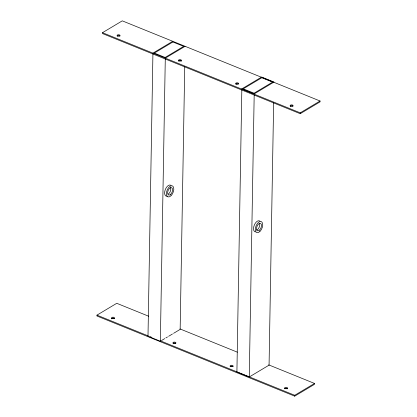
<?xml version="1.0" encoding="UTF-8"?>
<svg xmlns="http://www.w3.org/2000/svg" width="417" height="417" viewBox="0 0 417 417"><rect width="100%" height="100%" fill="white"/><g stroke="black" fill="none" stroke-linecap="round" stroke-linejoin="round"><path stroke-width="0.63" d="M148.718 316.248L116.76 303.3L96.963 315.137L96.947 315.997L294.715 396.15L314.512 384.312L314.527 383.447L268.704 364.875M102.488 32.688L102.473 33.553L300.24 113.7L320.037 101.863L320.053 101.003L122.285 20.85L102.488 32.688L300.25 112.84L320.053 101.003M184.741 66.48L180.149 329.394L173.55 333.339M241.844 88.878L254.203 93.888L274.005 82.05L261.641 77.041L241.844 88.878L236.903 371.969L249.267 376.978L254.182 95.191M273.641 102.874L269.064 365.141L249.814 376.65M294.715 396.15L294.73 395.285L314.527 383.447M300.24 113.7L300.25 112.84M172.732 41.293L152.935 53.131L147.993 336.222L160.352 341.231L165.294 58.14L185.091 46.303M161.452 340.574L164.751 338.599M165.851 337.942L167.504 336.957M168.604 336.3L172.45 333.996M180.071 328.956L237.351 352.172M96.963 315.137L148.212 335.904M150.026 336.639L151.835 337.374M160.274 340.793L294.73 395.285M284.597 388.79A1.486 0.725 1 0 1 286.098 388.196A1.486 0.725 1 0 1 287.542 388.863M230.137 366.72A1.486 0.725 1 0 1 231.633 366.121A1.486 0.725 1 0 1 233.082 366.788M173.06 343.373A1.486 0.725 1 0 1 174.452 342.962A1.486 0.725 1 0 1 175.802 343.441M111.547 318.849A1.486 0.725 1 0 1 112.861 318.062A1.486 0.725 1 0 1 114.498 318.729M290.232 106.163A1.486 0.725 1 0 1 291.619 105.746A1.486 0.725 1 0 1 292.974 106.226M235.767 84.088A1.486 0.725 1 0 1 238.321 83.984M178.476 61.111A1.486 0.725 1 0 1 179.972 60.512A1.486 0.725 1 0 1 181.416 61.179M117.187 36.029A1.486 0.725 1 0 1 118.574 35.617A1.486 0.725 1 0 1 119.929 36.097M167.274 196.193A5.937 3.2 -67.9 0 1 165.153 189.954A5.937 3.2 -67.9 0 1 171.012 185.388M170.496 187.614A3.961 2.137 -67.9 0 1 168.265 194.072M255.303 231.961A5.937 3.2 -67.9 0 1 254.344 224.972A5.937 3.2 -67.9 0 1 259.927 221.135M259.41 223.356A3.961 2.137 -67.9 0 1 259.16 227.291A3.961 2.137 -67.9 0 1 256.538 230.085M172.888 41.981L154.326 53.079L165.142 57.463L183.704 46.365L172.888 41.981M261.803 77.729L243.241 88.826L254.057 93.21L272.614 82.107L261.803 77.729M285.155 388.613A1.486 0.725 1 0 0 287.548 388.185A1.486 0.725 1 0 0 285.541 387.372A1.486 0.725 1 0 0 285.155 388.613M230.69 366.538A1.486 0.725 1 0 0 233.087 366.116A1.486 0.725 1 0 0 231.081 365.302A1.486 0.725 1 0 0 230.69 366.538M173.508 343.379A1.486 0.725 1 0 0 175.901 342.951A1.486 0.725 1 0 0 173.894 342.138A1.486 0.725 1 0 0 173.508 343.379M112.11 318.479A1.486 0.725 1 0 0 114.503 318.056A1.486 0.725 1 0 0 112.496 317.243A1.486 0.725 1 0 0 112.11 318.479M290.675 106.163A1.486 0.725 1 0 0 293.073 105.741A1.486 0.725 1 0 0 291.066 104.928A1.486 0.725 1 0 0 290.675 106.163M236.215 84.093A1.486 0.725 1 0 0 238.607 83.666A1.486 0.725 1 0 0 236.601 82.853A1.486 0.725 1 0 0 236.215 84.093M179.029 60.929A1.486 0.725 1 0 0 181.426 60.507A1.486 0.725 1 0 0 179.419 59.694A1.486 0.725 1 0 0 179.029 60.929M117.63 36.034A1.486 0.725 1 0 0 120.028 35.607A1.486 0.725 1 0 0 118.021 34.793A1.486 0.725 1 0 0 117.63 36.034M170.689 194.291A3.961 2.137 -67.9 0 0 171.898 187.853A3.961 2.137 -67.9 0 0 167.728 191.877A3.961 2.137 -67.9 0 0 170.689 194.291M170.98 195.766A5.937 3.2 -67.9 0 0 172.794 186.107A5.937 3.2 -67.9 0 0 166.545 192.143A5.937 3.2 -67.9 0 0 170.98 195.766M259.598 230.038A3.961 2.137 -67.9 0 0 260.807 223.601A3.961 2.137 -67.9 0 0 256.643 227.625A3.961 2.137 -67.9 0 0 259.598 230.038M259.89 231.513A5.937 3.2 -67.9 0 0 261.704 221.854A5.937 3.2 -67.9 0 0 255.454 227.891A5.937 3.2 -67.9 0 0 259.89 231.513"/></g></svg>
